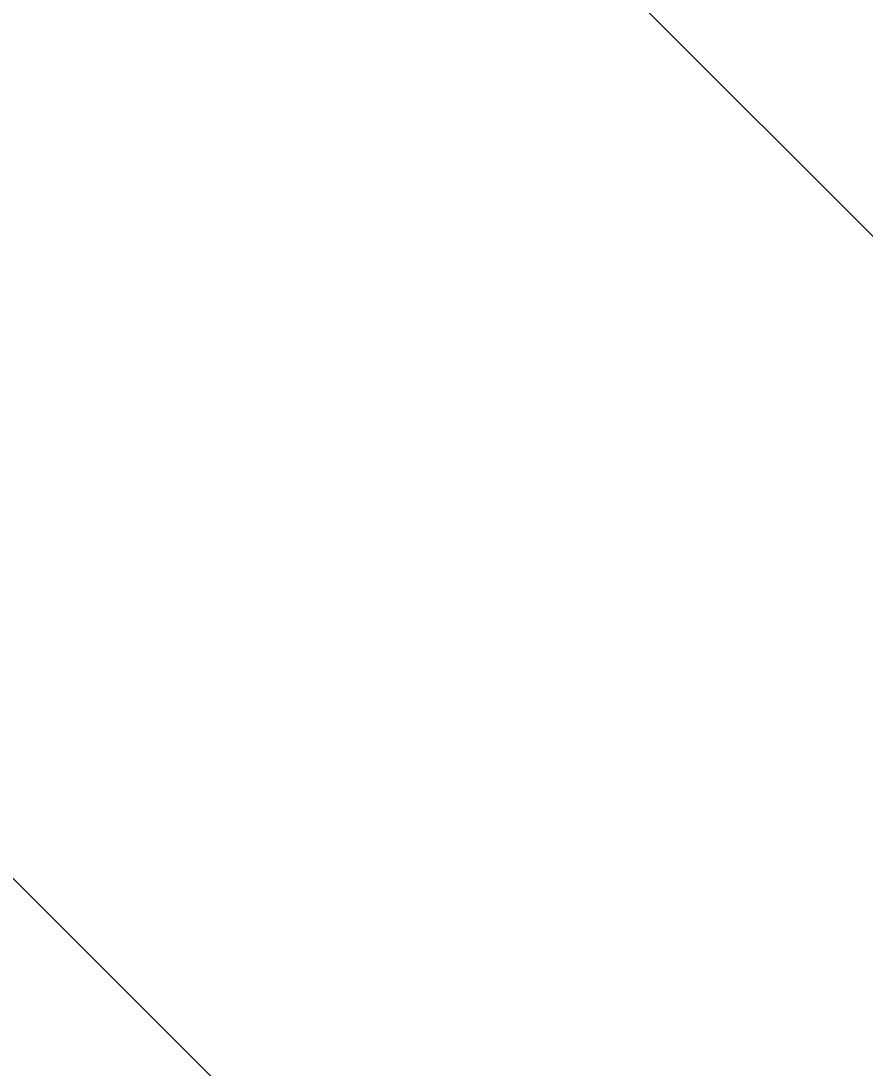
# Model space of a CAD drawing. Extents: x -9568 to -1230, y 8910 to 14862.
# Drawn here: x -4401.27 to -4398.095, y 12449.493 to 12453.432 of the extents above; entities that cross this region are included whole.
import ezdxf

# ---------------------------------------------------------------- set-up
doc = ezdxf.new("R2010")
doc.units = 0
doc.header["$LTSCALE"] = 12
doc.layers.get('Defpoints').update_dxf_attribs({"linetype": 'CONTINUOUS'})
doc.layers.add('10', color=7, linetype='CONTINUOUS')
doc.layers.add('1轮廓实线层', color=7, linetype='CONTINUOUS')
doc.layers.add('7标注层', color=4, linetype='CONTINUOUS', lineweight=20)
doc.styles.get("Standard").update_dxf_attribs({"font": 'gbenor.shx', "bigfont": 'gbcbig.shx'})
doc.dimstyles.new('1-15英寸横', dxfattribs={"dimscale": 15, "dimtxt": 3.5, "dimasz": 2.5, "dimexe": 1.5, "dimexo": 1, "dimgap": 0.5, "dimtad": 1, "dimtih": 1, "dimtoh": 1, "dimrnd": 1e-09, "dimzin": 12, "dimdsep": 46, "dimtxsty": 'Standard', "dimsah": 1, "dimcen": 0.09, "dimclrd": 256, "dimclre": 256, "dimclrt": 256, "dimadec": 0, "dimazin": 3, "dimtfac": 1, "dimtofl": 0, "dimtmove": 0, "dimatfit": 3, "dimfxl": 1, "dimfrac": 2, "dimtolj": 1, "dimtzin": 12, "dimlwd": -1, "dimlwe": -1, "dimarcsym": 0})

# ---------------------------------------------------------------- blocks, each defined once
blk = doc.blocks.new('*D8444')
at = {"layer": '7标注层'}
for p, q in [((-3719.9536, 13076.3381), (-3719.9536, 11952.339)), ((-5962.3586, 12432.0207), (-5962.3586, 11952.339)), ((-3757.4536, 11974.839), (-5924.8586, 11974.839))]:
    blk.add_line(p, q, dxfattribs=at)
for points in [[(-5924.8586, 11981.089), (-5924.8586, 11968.589), (-5962.3586, 11974.839)], [(-3757.4536, 11968.589), (-3757.4536, 11981.089), (-3719.9536, 11974.839)]]:
    blk.add_solid(points, dxfattribs=at)
at = {"layer": 'Defpoints', "color": 0}
for p in [(-3719.9536, 13091.3381), (-5962.3586, 12447.0207), (-5962.3586, 11974.839)]:
    blk.add_point(p, dxfattribs=at)
at = {"layer": '7标注层', "insert": (-4841.1561, 12009.6827), "char_height": 52.5, "attachment_point": 5}
blk.add_mtext('\\A1;\\A1;2242.4 [88.28]', dxfattribs=at)
blk = doc.blocks.new('G$CB8105335')
at = {"layer": '10', "linetype": 'Continuous', "lineweight": 18}
h = blk.add_hatch(dxfattribs=at)
h.set_pattern_fill('ANSI31', color=256, scale=1.258332, angle=90, style=0)
h.set_pattern_definition([(135, (-170.6443, -249.913), (-2.825036, -2.825036), [])])
edge = h.paths.add_edge_path(flags=0)
edge.add_spline(control_points=[(44.3037, 22.901), (44.1289, 22.8427), (43.9541, 22.7844), (43.7794, 22.7261)], knot_values=[0, 0, 0, 0, 0.000527, 0.000527, 0.000527, 0.000527], weights=[1, 1, 1, 1], degree=3, periodic=0)
edge.add_line((43.7794, 22.7261), (43.7794, 21.5776))
edge.add_spline(control_points=[(43.7794, 21.5776), (43.9541, 21.5194), (44.1289, 21.4612), (44.3037, 21.403)], knot_values=[0, 0, 0, 0, 0.000527, 0.000527, 0.000527, 0.000527], weights=[1, 1, 1, 1], degree=3, periodic=0)
edge.add_spline(control_points=[(44.3037, 21.403), (44.1289, 21.3447), (43.9541, 21.2864), (43.7794, 21.2281)], knot_values=[0, 0, 0, 0, 0.000527, 0.000527, 0.000527, 0.000527], weights=[1, 1, 1, 1], degree=3, periodic=0)
edge.add_line((43.7794, 21.2281), (43.7794, 20.5723))
edge.add_line((43.7794, 20.5723), (50.5954, 20.5723))
edge.add_line((50.5954, 20.5723), (50.5954, 31.0584))
edge.add_line((50.5954, 31.0584), (55.9433, 31.0584))
edge.add_line((55.9433, 31.0584), (55.9433, 32.6313))
edge.add_line((55.9433, 32.6313), (50.557, 32.6313))
edge.add_line((50.557, 32.6313), (50.557, 37.8744))
edge.add_line((50.557, 37.8744), (48.7603, 37.8744))
edge.add_line((48.7603, 37.8744), (48.7603, 48.3605))
edge.add_line((48.7603, 48.3605), (43.7794, 48.3605))
edge.add_line((43.7794, 48.3605), (43.7794, 30.5657))
edge.add_spline(control_points=[(43.7794, 30.5657), (43.9541, 30.5075), (44.1289, 30.4493), (44.3037, 30.3911)], knot_values=[0, 0, 0, 0, 0.000527, 0.000527, 0.000527, 0.000527], weights=[1, 1, 1, 1], degree=3, periodic=0)
edge.add_spline(control_points=[(44.3037, 30.3911), (44.1289, 30.3328), (43.9541, 30.2745), (43.7794, 30.2162)], knot_values=[0, 0, 0, 0, 0.000527, 0.000527, 0.000527, 0.000527], weights=[1, 1, 1, 1], degree=3, periodic=0)
edge.add_line((43.7794, 30.2162), (43.7794, 29.0677))
edge.add_spline(control_points=[(43.7794, 29.0677), (43.9541, 29.0095), (44.1289, 28.9513), (44.3037, 28.8931)], knot_values=[0, 0, 0, 0, 0.000527, 0.000527, 0.000527, 0.000527], weights=[1, 1, 1, 1], degree=3, periodic=0)
edge.add_spline(control_points=[(44.3037, 28.8931), (44.1289, 28.8348), (43.9541, 28.7765), (43.7794, 28.7182)], knot_values=[0, 0, 0, 0, 0.000527, 0.000527, 0.000527, 0.000527], weights=[1, 1, 1, 1], degree=3, periodic=0)
edge.add_line((43.7794, 28.7182), (43.7794, 27.5697))
edge.add_spline(control_points=[(43.7794, 27.5697), (43.9541, 27.5115), (44.1289, 27.4533), (44.3037, 27.3951)], knot_values=[0, 0, 0, 0, 0.000527, 0.000527, 0.000527, 0.000527], weights=[1, 1, 1, 1], degree=3, periodic=0)
edge.add_spline(control_points=[(44.3037, 27.3951), (44.1289, 27.3368), (43.9541, 27.2785), (43.7794, 27.2202)], knot_values=[0, 0, 0, 0, 0.000527, 0.000527, 0.000527, 0.000527], weights=[1, 1, 1, 1], degree=3, periodic=0)
edge.add_line((43.7794, 27.2202), (43.7794, 26.0717))
edge.add_spline(control_points=[(43.7794, 26.0717), (43.9541, 26.0135), (44.1289, 25.9553), (44.3037, 25.897)], knot_values=[0, 0, 0, 0, 0.000527, 0.000527, 0.000527, 0.000527], weights=[1, 1, 1, 1], degree=3, periodic=0)
edge.add_spline(control_points=[(44.3037, 25.897), (44.1289, 25.8387), (43.9541, 25.7804), (43.7794, 25.7221)], knot_values=[0, 0, 0, 0, 0.000527, 0.000527, 0.000527, 0.000527], weights=[1, 1, 1, 1], degree=3, periodic=0)
edge.add_line((43.7794, 25.7221), (43.7794, 24.5737))
edge.add_spline(control_points=[(43.7794, 24.5737), (43.9541, 24.5155), (44.1289, 24.4572), (44.3037, 24.399)], knot_values=[0, 0, 0, 0, 0.000527, 0.000527, 0.000527, 0.000527], weights=[1, 1, 1, 1], degree=3, periodic=0)
edge.add_spline(control_points=[(44.3037, 24.399), (44.1289, 24.3407), (43.9541, 24.2824), (43.7794, 24.2241)], knot_values=[0, 0, 0, 0, 0.000527, 0.000527, 0.000527, 0.000527], weights=[1, 1, 1, 1], degree=3, periodic=0)
edge.add_line((43.7794, 24.2241), (43.7794, 23.0756))
edge.add_spline(control_points=[(43.7794, 23.0756), (43.9541, 23.0174), (44.1289, 22.9592), (44.3037, 22.901)], knot_values=[0, 0, 0, 0, 0.000527, 0.000527, 0.000527, 0.000527], weights=[1, 1, 1, 1], degree=3, periodic=0)

msp = doc.modelspace()

# ---------------------------------------------------------------- block references
at = {"layer": '1轮廓实线层'}
msp.add_blockref('G$CB8105335', (-4447.76631, 12420.24182, 82.66856), dxfattribs=at)

# ---------------------------------------------------------------- dimensions: what is measured, and where the dimension line sits
at = {"layer": '7标注层'}
dim = msp.add_linear_dim(base=(-5962.35859, 11974.83898, 82.66856), p1=(-3719.95361, 13091.33807, 82.66856), p2=(-5962.35859, 12447.02075, 82.66856), text='\\A1;<>', dimstyle='1-15英寸横', override={"dimjust": 0, "dimtxsty": 'Standard'}, dxfattribs=at)
dim.commit()
dim.dimension.update_dxf_attribs({"geometry": '*D8444', "text_midpoint": (-4841.1561, 12009.68273, 82.66856)})

doc.saveas('drawing.dxf')
